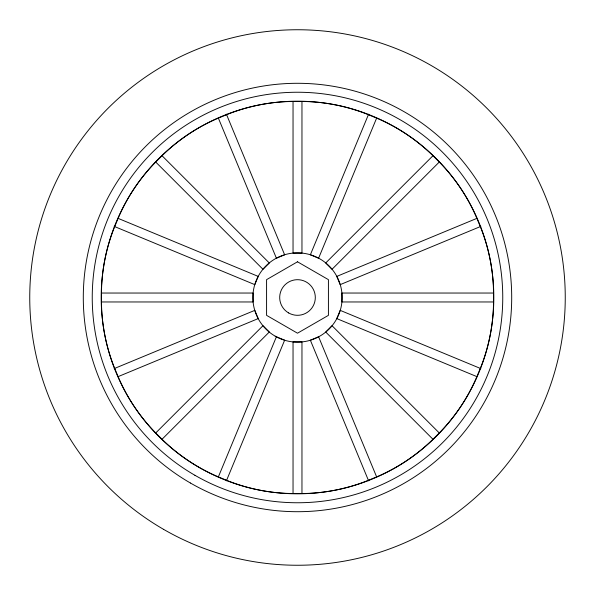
<?xml version="1.0" encoding="UTF-8"?>
<svg xmlns="http://www.w3.org/2000/svg" width="595" height="595" viewBox="0 0 595 595"><rect width="100%" height="100%" fill="white"/><g stroke="black" fill="none" stroke-linecap="round" stroke-linejoin="round"><path stroke-width="0.89" d="M101.477 293.038L101.477 301.963A179.221 179.221 0 0 0 114.694 368.387L118.108 376.635A179.221 179.221 0 0 0 155.741 432.952L162.048 439.259A179.221 179.221 0 0 0 218.365 476.893L226.613 480.306A179.221 179.221 0 0 0 293.038 493.523L301.963 493.523A179.221 179.221 0 0 0 368.387 480.306L376.635 476.893A179.221 179.221 0 0 0 432.952 439.259L439.259 432.952A179.221 179.221 0 0 0 476.893 376.635L480.306 368.387A179.221 179.221 0 0 0 493.523 301.963L493.523 293.038A179.221 179.221 0 0 0 480.306 226.613L476.893 218.365A179.221 179.221 0 0 0 439.259 162.048L432.952 155.741A179.221 179.221 0 0 0 376.635 118.108L368.387 114.694A179.221 179.221 0 0 0 301.963 101.477L293.038 101.477A179.221 179.221 0 0 0 226.613 114.694L218.365 118.108A179.221 179.221 0 0 0 162.048 155.741L155.741 162.048A179.221 179.221 0 0 0 118.108 218.365L114.694 226.613A179.221 179.221 0 0 0 101.477 293.038L253.15 293.038L253.15 301.963L101.477 301.963M218.365 476.893L276.407 336.77L284.648 340.184L226.383 480.842M368.617 114.158L310.352 254.816L318.593 258.23L376.635 118.108M155.741 432.952L262.983 325.703L269.297 332.017L162.048 439.259M432.952 155.741L325.703 262.983L332.017 269.297L439.259 162.048M114.158 368.617L254.816 310.352L258.23 318.593L118.108 376.635M476.893 218.365L336.77 276.407L340.184 284.648L480.842 226.383M493.523 293.038L341.85 293.038L341.85 301.963L493.523 301.963M118.108 218.365L258.23 276.407L254.816 284.648L114.158 226.383M480.842 368.617L340.184 310.352L336.77 318.593L476.893 376.635M162.048 155.741L269.297 262.983L262.983 269.297L155.741 162.048M439.259 432.952L332.017 325.703L325.703 332.017L432.952 439.259M226.383 114.158L284.648 254.816L276.407 258.23L218.365 118.108M376.635 476.893L318.593 336.77L310.352 340.184L368.617 480.842M301.963 101.477L301.963 253.15L293.038 253.15L293.038 101.477M301.963 493.523L301.963 341.85L293.038 341.85L293.038 493.523M297.5 261.8L266.582 279.65L266.582 315.35L297.5 333.2L328.418 315.35L328.418 279.65L297.5 261.8M288.597 312.925A17.813 17.813 0 0 0 315.313 297.5A17.813 17.813 0 0 0 288.597 282.075A17.813 17.813 0 0 0 288.597 312.925M194.87 475.256A205.253 205.253 0 0 0 502.753 297.5A205.253 205.253 0 0 0 194.87 119.744A205.253 205.253 0 0 0 194.87 475.256M190.4 483.006A214.2 214.2 0 0 0 511.7 297.5A214.2 214.2 0 0 0 190.4 111.994A214.2 214.2 0 0 0 190.4 483.006M199.347 467.514A196.313 196.313 0 0 0 493.813 297.5A196.313 196.313 0 0 0 199.347 127.486A196.313 196.313 0 0 0 199.347 467.514M275.18 336.16A44.647 44.647 0 0 0 342.147 297.5A44.647 44.647 0 0 0 275.18 258.84A44.647 44.647 0 0 0 275.18 336.16M163.625 529.379A267.75 267.75 0 0 0 565.25 297.5A267.75 267.75 0 0 0 163.625 65.621A267.75 267.75 0 0 0 163.625 529.379"/></g></svg>
